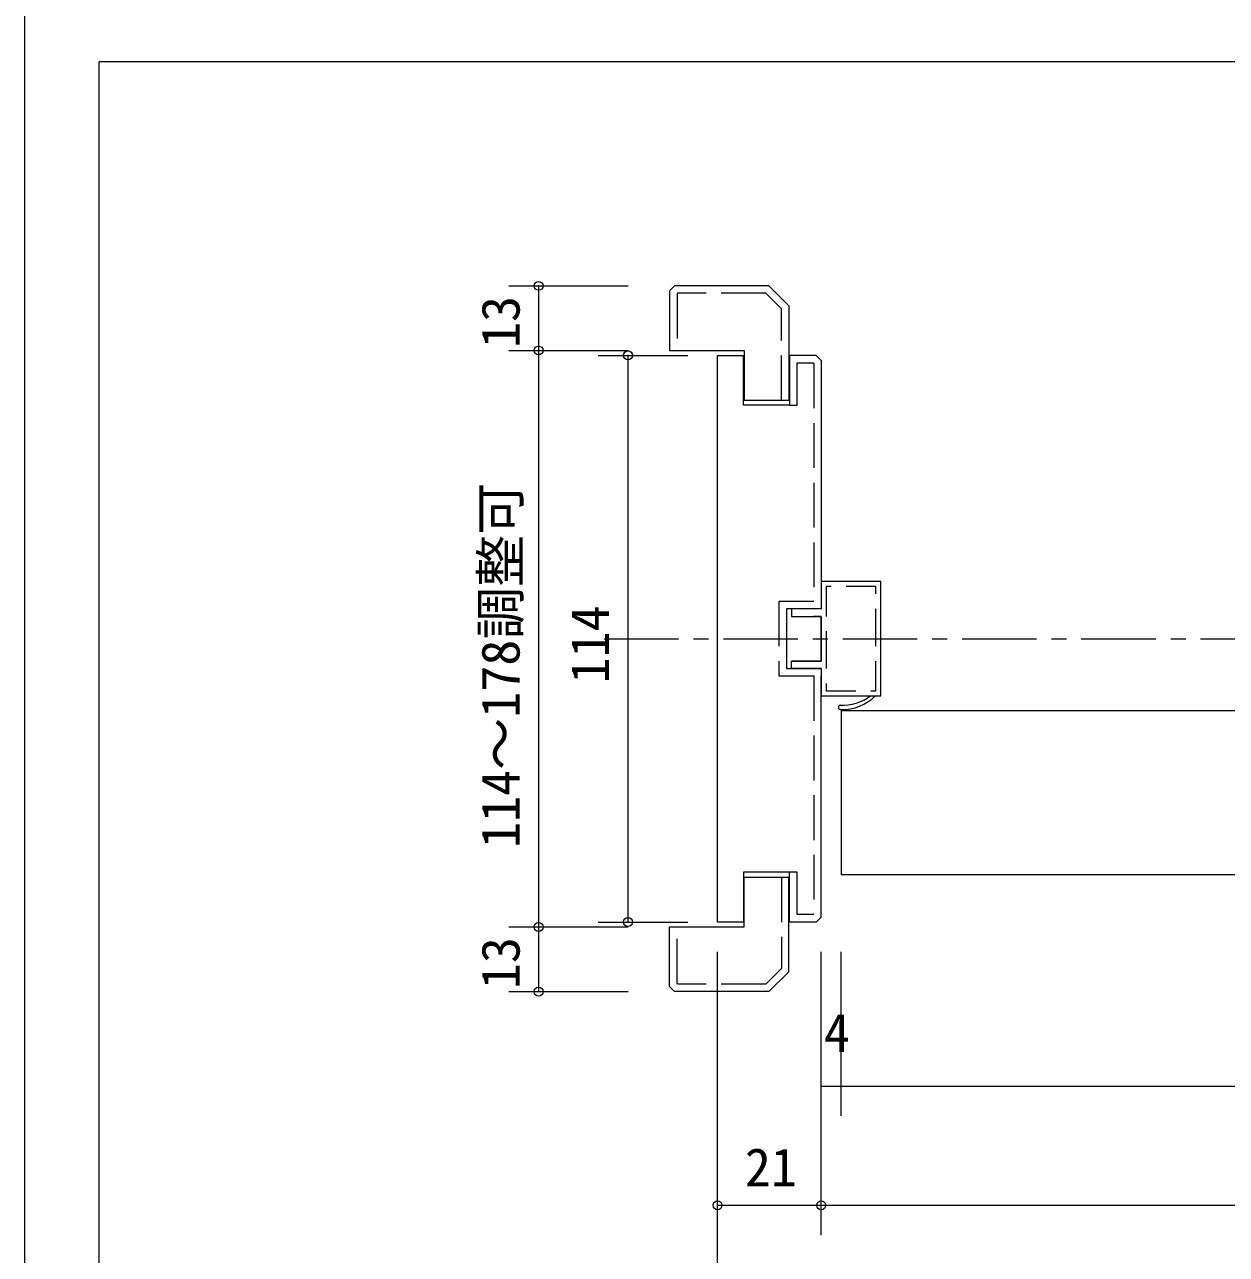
# Model space of a CAD drawing. Units: millimetres on the paper, with parts at other scales. Extents: x -200 to 200, y -138 to 138.
# Drawn here: x -200 to -119.4, y -91.7 to -9.2 of the extents above; entities that cross this region are included whole.
import ezdxf
from ezdxf.enums import TextEntityAlignment as Align

# ---------------------------------------------------------------- set-up
doc = ezdxf.new("R2010")
doc.units = ezdxf.units.MM
doc.header["$PDMODE"] = 32
doc.header["$PDSIZE"] = 0.6
for name, pattern in [('CHAIN1', [8, 5, -1, 1, -1]), ('DASHED3', [4, 3, -1]), ('USER9', [3, 2, -1])]:
    doc.linetypes.add(name, pattern=pattern)
doc.layers.add('1-0_下線', color=7, linetype='Continuous', lineweight=20)
doc.layers.add('1-1_0', color=7, linetype='Continuous', lineweight=20)
doc.styles.add('ＭＳ ゴシック', font='')
doc.styles.get('ＭＳ ゴシック').set_extended_font_data('MS Gothic')

msp = doc.modelspace()

# ---------------------------------------------------------------- linework, layer by layer
at = {"layer": '1-0_下線'}
msp.add_line((38, -11.75), (-195, -11.75), dxfattribs=at)
msp.add_line((38, -11.75), (-195, -11.75), dxfattribs=at)
msp.add_lwpolyline([(38, -101.75), (-195, -101.75), (-195, -11.75)], dxfattribs=at)
at = {"layer": '1-1_0'}
for p, q in [((38, -11.75), (-195, -11.75)), ((38, -11.75), (-195, -11.75)), ((-167.538, -26.771), (-159.538, -26.771)), ((-165.538, -26.771), (-165.538, -74.105)), ((-156.422, -26.771), (-156.755, -27.105)), ((-150.088, -26.771), (-156.422, -26.771)), ((-150.088, -26.771), (-148.755, -28.105)), ((-148.755, -28.105), (-148.755, -34.438)), ((-167.538, -31.105), (-159.538, -31.105)), ((-151.755, -31.105), (-151.755, -34.438)), ((-161.538, -31.438), (-155.538, -31.438)), ((-159.538, -69.438), (-159.538, -31.438)), ((-153.538, -69.438), (-153.538, -31.438)), ((-153.538, -31.438), (-151.805, -31.438)), ((-148.705, -31.438), (-148.705, -34.771)), ((-146.922, -31.438), (-148.705, -31.438)), ((-146.922, -31.438), (-146.588, -31.771)), ((-146.588, -31.771), (-146.588, -48.438)), ((-151.755, -34.438), (-148.755, -34.438)), ((-146.588, -48.438), (-148.922, -48.438)), ((-148.922, -48.438), (-148.922, -52.438)), ((-146.588, -48.938), (-147.088, -48.938)), ((-146.588, -51.938), (-147.088, -51.938)), ((-148.922, -52.438), (-146.588, -52.438)), ((-146.588, -69.105), (-146.588, -52.938)), ((-151.755, -66.438), (-148.755, -66.438)), ((-151.755, -69.771), (-151.755, -66.438)), ((-148.755, -72.771), (-148.755, -66.438)), ((-148.705, -69.438), (-148.705, -66.105)), ((-81.111, -66.271), (-145.255, -66.271)), ((-146.922, -69.438), (-146.588, -69.105)), ((-167.538, -69.771), (-159.538, -69.771)), ((-161.538, -69.438), (-155.538, -69.438)), ((-151.805, -69.438), (-153.538, -69.438)), ((-146.922, -69.438), (-148.705, -69.438)), ((-153.538, -98.438), (-153.538, -71.438)), ((-146.588, -90.438), (-146.588, -71.438)), ((-145.255, -82.438), (-145.255, -71.438)), ((-150.088, -74.105), (-148.755, -72.771)), ((-167.538, -74.105), (-159.538, -74.105)), ((-156.422, -74.105), (-156.755, -73.771)), ((-150.088, -74.105), (-156.422, -74.105)), ((-146.588, -80.438), (-12.588, -80.438)), ((-153.538, -88.438), (-5.638, -88.438))]:
    msp.add_line(p, q, dxfattribs=at)
at = {"layer": '1-1_0', "linetype": 'CHAIN1'}
msp.add_line((-161.144, -50.438), (-81.111, -50.438), dxfattribs=at)
at = {"layer": '1-1_0'}
msp.add_lwpolyline([(-200, -138.5), (200, -138.5), (200, 138.5), (-200, 138.5)], close=True, dxfattribs=at)
for points in [[(38, -101.75), (-195, -101.75), (-195, -11.75)], [(-156.755, -27.105), (-156.755, -31.105), (-151.755, -31.105)], [(-148.705, -34.771), (-151.805, -34.771), (-151.805, -31.438)], [(-146.588, -52.438), (-146.588, -54.271), (-142.588, -54.271), (-142.588, -50.438), (-142.588, -46.605), (-146.588, -46.605), (-146.588, -48.438), (-148.588, -48.438)], [(-146.588, -48.438), (-148.588, -48.438), (-148.588, -48.938), (-146.588, -48.938)], [(-146.588, -48.938), (-146.588, -51.938), (-146.588, -48.938)], [(-146.588, -52.438), (-148.588, -52.438), (-148.588, -51.938)], [(-146.588, -51.938), (-148.588, -51.938), (-146.588, -51.938)], [(-148.588, -52.438), (-146.588, -52.438), (-146.588, -54.271)], [(-81.111, -55.271), (-145.255, -55.271), (-145.255, -66.271)], [(-148.705, -66.105), (-151.805, -66.105), (-151.805, -69.438)], [(-156.755, -73.771), (-156.755, -69.771), (-151.755, -69.771)]]:
    msp.add_lwpolyline(points, dxfattribs=at)
at = {"layer": '1-1_0', "linetype": 'DASHED3'}
for points in [[(-149.255, -34.438), (-149.255, -28.312), (-150.296, -27.271), (-156.215, -27.271), (-156.255, -27.312), (-156.255, -31.105)], [(-147.129, -31.938), (-147.088, -31.978), (-147.088, -47.938), (-149.422, -47.938), (-149.422, -52.938), (-147.088, -52.938), (-147.088, -68.898), (-147.129, -68.938)], [(-148.705, -34.771), (-148.205, -34.771), (-148.205, -31.938), (-147.129, -31.938)], [(-149.255, -66.438), (-149.255, -72.564), (-150.296, -73.605), (-156.215, -73.605), (-156.255, -73.564), (-156.255, -69.771)], [(-147.129, -68.938), (-148.205, -68.938), (-148.205, -66.105), (-148.705, -66.105)]]:
    msp.add_lwpolyline(points, dxfattribs=at)
at = {"layer": '1-1_0', "linetype": 'USER9'}
msp.add_lwpolyline([(-142.922, -53.938), (-142.922, -50.438), (-142.922, -46.938), (-146.255, -46.938), (-146.255, -50.438), (-146.255, -53.938)], close=True, dxfattribs=at)
at = {"layer": '1-1_0'}
for centre, radius, start, end in [((-145.158, -51.791), 3.115, 266.98835, 307.21194), ((-145.188, -52.038), 3.155, 268.83653, 314.95289), ((-145.287, -55.047), 0.15, 103.4356, 188.46428), ((-145.287, -55.047), 0.15, 188.46428, 283.4356)]:
    msp.add_arc(centre, radius, start, end, dxfattribs=at)
for p in [(-165.538, -26.771), (-165.538, -31.105), (-159.538, -31.438), (-159.538, -69.438), (-165.538, -69.771), (-165.538, -74.105), (-153.538, -88.438), (-146.588, -88.438)]:
    msp.add_point(p, dxfattribs=at)

# ---------------------------------------------------------------- texts
at = {"layer": '1-1_0', "style": 'ＭＳ ゴシック'}
for s, p in [('13', (-166.038, -30.938)), ('調整可', (-166.041, -50.475)), ('114', (-160.038, -53.438)), ('114～178', (-166.041, -64.475)), ('13', (-166.038, -73.938))]:
    msp.add_text(s, height=2.566, rotation=90, dxfattribs=at).set_placement(p, align=Align.BOTTOM_LEFT)
for s, p in [('4', (-146.407, -78.921)), ('21', (-151.705, -87.938))]:
    msp.add_text(s, height=2.566, dxfattribs=at).set_placement(p, align=Align.BOTTOM_LEFT)

doc.saveas('drawing.dxf')
